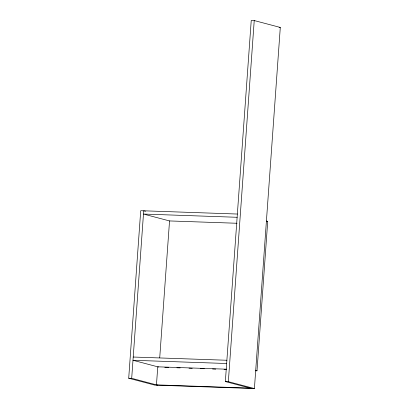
<?xml version="1.0" encoding="UTF-8"?>
<svg xmlns="http://www.w3.org/2000/svg" width="409" height="409" viewBox="0 0 409 409"><rect width="100%" height="100%" fill="white"/><g stroke="black" fill="none" stroke-linecap="round" stroke-linejoin="round"><path stroke-width="0.61" d="M251.423 388.448L225.354 381.561L251.238 20.45L254.229 20.552L280.293 27.439L254.408 388.55L154.771 385.109L128.707 378.228L140.716 210.701L237.363 214.04M157.762 385.217L131.693 378.33L143.702 210.804M159.725 357.824L169.541 220.875M254.408 388.55L228.345 381.669L254.229 20.552M255.737 370.799L257.005 370.84L267.721 221.366L266.417 221.024M279.096 27.393L280.293 27.439M237.133 217.286L143.472 214.055L169.536 220.937L237.072 223.268M266.453 221.325L267.721 221.366M133.222 357.031L226.883 360.263M226.647 363.509L132.986 360.278L158.62 367.047M226.56 369.194L157.751 366.817L156.458 384.869L250.119 388.105M164.786 367.359L168.759 367.497M176.892 367.778L180.18 367.89M188.999 368.197L192.24 368.31M200.466 368.591L204.296 368.724M212.547 369.01L215.758 369.117M224.04 369.404L226.591 369.491M128.707 378.228L131.693 378.33M225.354 381.561L228.345 381.669M144.311 210.967L145.522 211.284M255.702 370.498L257.005 370.84"/></g></svg>
